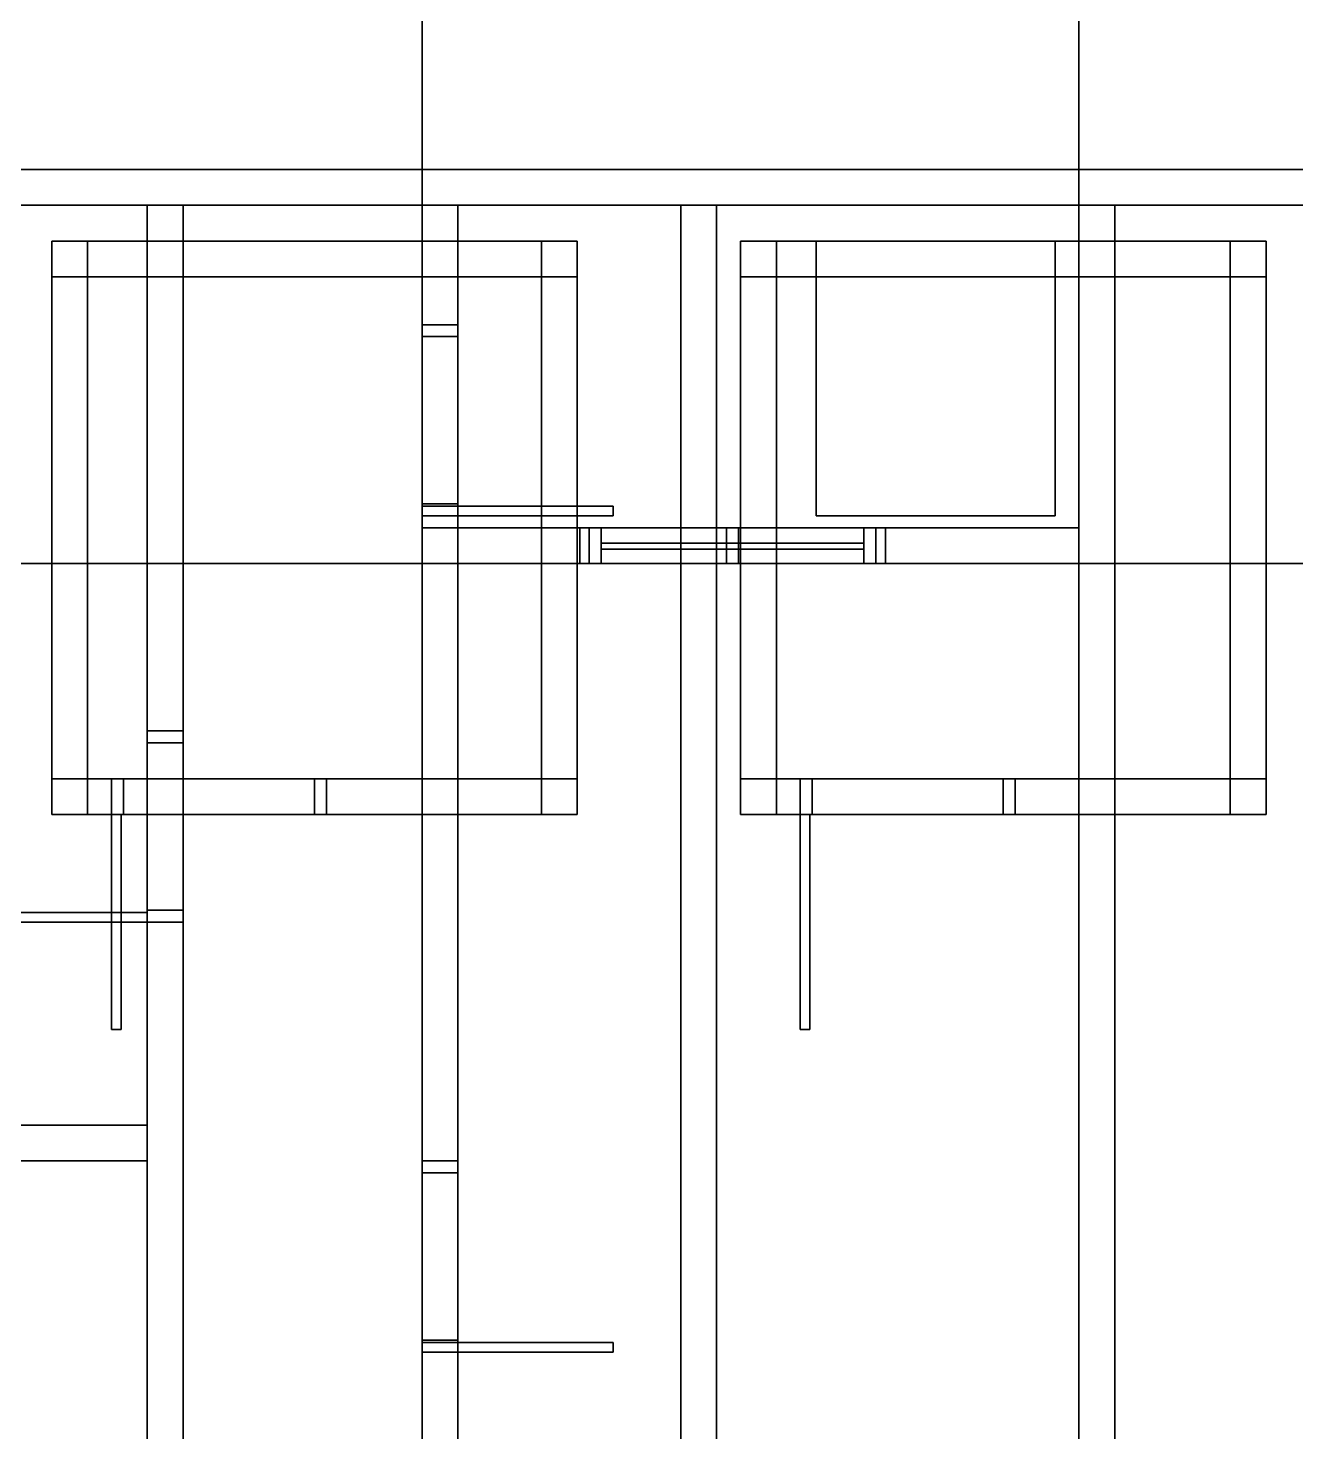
# Model space of a CAD drawing. Header units: metres. Extents: x 0 to 20, y 0 to 50.
# Drawn here: x 4.6 to 9.91, y 30.87 to 36.74 of the extents above; entities that cross this region are included whole.
import ezdxf

# ---------------------------------------------------------------- set-up
doc = ezdxf.new("R2010")
doc.units = ezdxf.units.M
doc.layers.add('MODELO_3D', color=7, linetype='Continuous')

msp = doc.modelspace()

# ---------------------------------------------------------------- linework, layer by layer
at = {"layer": 'MODELO_3D'}
for points in [[(0, 50, -0.25), (20, 50, -0.25), (20, 0, -0.25), (0, 0, -0.25)], [(20, 50, -0.05), (0, 50, -0.05), (0, 0, -0.05), (20, 0, -0.05)], [(2, 42, -0.15), (18, 42, -0.15), (18, 12, -0.15), (2, 12, -0.15)], [(18, 42), (2, 42), (2, 12), (18, 12)], [(2, 42, 7.05), (6.25, 42, 7.05), (6.25, 34.5, 7.05), (2, 34.5, 7.05)], [(6.25, 42, 7.2), (2, 42, 7.2), (2, 34.5, 7.2), (6.25, 34.5, 7.2)], [(6.25, 42, 7.05), (6.25, 42, 7.2), (6.25, 34.5, 7.2), (6.25, 34.5, 7.05)], [(6.25, 34.5, 7.05), (6.25, 34.5, 7.2), (6.25, 42, 7.2), (6.25, 42, 7.05)], [(6.25, 42, 7.05), (9, 42, 7.05), (9, 34.5, 7.05), (6.25, 34.5, 7.05)], [(9, 42, 7.2), (6.25, 42, 7.2), (6.25, 34.5, 7.2), (9, 34.5, 7.2)], [(9, 42, 7.05), (9, 42, 7.2), (9, 34.5, 7.2), (9, 34.5, 7.05)], [(9, 34.5, 7.05), (9, 34.5, 7.2), (9, 42, 7.2), (9, 42, 7.05)], [(9, 42, 7.05), (11, 42, 7.05), (11, 34.5, 7.05), (9, 34.5, 7.05)], [(11, 42, 7.2), (9, 42, 7.2), (9, 34.5, 7.2), (11, 34.5, 7.2)], [(2, 37, 4), (18, 37, 4), (18, 12, 4), (2, 12, 4)], [(18, 37, 4.2), (2, 37, 4.2), (2, 12, 4.2), (18, 12, 4.2)], [(2, 36.150002), (2, 36.150002, 4), (18, 36.150002, 4), (18, 36.150002)], [(2, 36.150002), (18, 36.150002), (18, 36), (2, 36)], [(18, 36.150002, 4), (2, 36.150002, 4), (2, 36, 4), (18, 36, 4)], [(2, 36.150002, 4.2), (2, 36.150002, 7.05), (9, 36.150002, 7.05), (9, 36.150002, 4.2)], [(2, 36.150002, 4.2), (9, 36.150002, 4.2), (9, 36, 4.2), (2, 36, 4.2)], [(9, 36.150002, 7.05), (2, 36.150002, 7.05), (2, 36, 7.05), (9, 36, 7.05)], [(9, 36.150002, 4.2), (9, 36.150002, 7.05), (9, 36, 7.05), (9, 36, 4.2)], [(9, 36, 6.6), (9, 36, 7.05), (9, 36.150002, 7.05), (9, 36.150002, 6.6)], [(9, 36.150002, 6.6), (9, 36.150002, 7.05), (11, 36.150002, 7.05), (11, 36.150002, 6.6)], [(9, 36.150002, 6.6), (11, 36.150002, 6.6), (11, 36, 6.6), (9, 36, 6.6)], [(11, 36.150002, 7.05), (9, 36.150002, 7.05), (9, 36, 7.05), (11, 36, 7.05)], [(18, 36), (18, 36, 4), (2, 36, 4), (2, 36)], [(9, 36, 4.2), (9, 36, 7.05), (2, 36, 7.05), (2, 36, 4.2)], [(5.1, 33.800003, 4.2), (5.1, 33.800003, 7.05), (5.1, 36, 7.05), (5.1, 36, 4.2)], [(5.1, 36, 4.2), (5.1, 36, 7.05), (5.25, 36, 7.05), (5.25, 36, 4.2)], [(5.1, 36, 4.2), (5.25, 36, 4.2), (5.25, 33.800003, 4.2), (5.1, 33.800003, 4.2)], [(5.25, 36, 7.05), (5.1, 36, 7.05), (5.1, 33.800003, 7.05), (5.25, 33.800003, 7.05)], [(5.25, 36, 4.2), (5.25, 36, 7.05), (5.25, 33.800003, 7.05), (5.25, 33.800003, 4.2)], [(6.25, 35.5, 4.2), (6.25, 35.5, 7.05), (6.25, 36, 7.05), (6.25, 36, 4.2)], [(6.25, 36, 4.2), (6.25, 36, 7.05), (6.4, 36, 7.05), (6.4, 36, 4.2)], [(6.25, 36, 4.2), (6.4, 36, 4.2), (6.4, 35.5, 4.2), (6.25, 35.5, 4.2)], [(6.4, 36, 7.05), (6.25, 36, 7.05), (6.25, 35.5, 7.05), (6.4, 35.5, 7.05)], [(6.4, 36, 4.2), (6.4, 36, 7.05), (6.4, 35.5, 7.05), (6.4, 35.5, 4.2)], [(7.333333, 12), (7.333333, 12, 4), (7.333333, 36, 4), (7.333333, 36)], [(7.333333, 36), (7.333333, 36, 4), (7.483333, 36, 4), (7.483333, 36)], [(7.333333, 36), (7.483333, 36), (7.483333, 12), (7.333333, 12)], [(7.483333, 36, 4), (7.333333, 36, 4), (7.333333, 12, 4), (7.483333, 12, 4)], [(7.483333, 36), (7.483333, 36, 4), (7.483333, 12, 4), (7.483333, 12)], [(9, 25.900002, 4.2), (9, 25.900002, 7.05), (9, 36, 7.05), (9, 36, 4.2)], [(9, 36, 4.2), (9, 36, 7.05), (9.15, 36, 7.05), (9.15, 36, 4.2)], [(9, 36, 4.2), (9.15, 36, 4.2), (9.15, 25.900002, 4.2), (9, 25.900002, 4.2)], [(9.15, 36, 7.05), (9, 36, 7.05), (9, 25.900002, 7.05), (9.15, 25.900002, 7.05)], [(11, 36, 6.6), (11, 36, 7.05), (9, 36, 7.05), (9, 36, 6.6)], [(9.15, 36, 4.2), (9.15, 36, 7.05), (9.15, 25.900002, 7.05), (9.15, 25.900002, 4.2)], [(4.7, 35.700001), (4.7, 35.700001, 4), (4.7, 35.850002, 4), (4.7, 35.850002)], [(4.7, 35.850002), (4.7, 35.850002, 4), (6.9, 35.850002, 4), (6.9, 35.850002)], [(4.7, 35.850002), (6.9, 35.850002), (6.9, 35.700001), (4.7, 35.700001)], [(6.9, 35.850002, 4), (4.7, 35.850002, 4), (4.7, 35.700001, 4), (6.9, 35.700001, 4)], [(4.7, 33.450001), (4.7, 33.450001, 4), (4.7, 35.850002, 4), (4.7, 35.850002)], [(4.7, 35.850002), (4.7, 35.850002, 4), (4.85, 35.850002, 4), (4.85, 35.850002)], [(4.7, 35.850002), (4.85, 35.850002), (4.85, 33.450001), (4.7, 33.450001)], [(4.85, 35.850002, 4), (4.7, 35.850002, 4), (4.7, 33.450001, 4), (4.85, 33.450001, 4)], [(4.85, 35.850002), (4.85, 35.850002, 4), (4.85, 33.450001, 4), (4.85, 33.450001)], [(6.75, 33.450001), (6.75, 33.450001, 4), (6.75, 35.850002, 4), (6.75, 35.850002)], [(6.75, 35.850002), (6.75, 35.850002, 4), (6.9, 35.850002, 4), (6.9, 35.850002)], [(6.75, 35.850002), (6.9, 35.850002), (6.9, 33.450001), (6.75, 33.450001)], [(6.9, 35.850002, 4), (6.75, 35.850002, 4), (6.75, 33.450001, 4), (6.9, 33.450001, 4)], [(6.9, 35.850002), (6.9, 35.850002, 4), (6.9, 35.700001, 4), (6.9, 35.700001)], [(6.9, 35.850002), (6.9, 35.850002, 4), (6.9, 33.450001, 4), (6.9, 33.450001)], [(7.583333, 35.700001), (7.583333, 35.700001, 4), (7.583333, 35.850002, 4), (7.583333, 35.850002)], [(7.583333, 35.850002), (7.583333, 35.850002, 4), (9.783334, 35.850002, 4), (9.783334, 35.850002)], [(7.583333, 35.850002), (9.783334, 35.850002), (9.783334, 35.700001), (7.583333, 35.700001)], [(9.783334, 35.850002, 4), (7.583333, 35.850002, 4), (7.583333, 35.700001, 4), (9.783334, 35.700001, 4)], [(7.583333, 33.450001), (7.583333, 33.450001, 4), (7.583333, 35.850002, 4), (7.583333, 35.850002)], [(7.583333, 35.850002), (7.583333, 35.850002, 4), (7.733333, 35.850002, 4), (7.733333, 35.850002)], [(7.583333, 35.850002), (7.733333, 35.850002), (7.733333, 33.450001), (7.583333, 33.450001)], [(7.733333, 35.850002, 4), (7.583333, 35.850002, 4), (7.583333, 33.450001, 4), (7.733333, 33.450001, 4)], [(7.733333, 35.850002), (7.733333, 35.850002, 4), (7.733333, 33.450001, 4), (7.733333, 33.450001)], [(7.9, 34.700001, 4.2), (7.9, 34.700001, 4.26), (7.9, 35.850002, 4.26), (7.9, 35.850002, 4.2)], [(7.9, 35.850002, 4.2), (7.9, 35.850002, 4.26), (8.9, 35.850002, 4.26), (8.9, 35.850002, 4.2)], [(7.9, 35.850002, 4.2), (8.9, 35.850002, 4.2), (8.9, 34.700001, 4.2), (7.9, 34.700001, 4.2)], [(8.9, 35.850002, 4.26), (7.9, 35.850002, 4.26), (7.9, 34.700001, 4.26), (8.9, 34.700001, 4.26)], [(8.9, 35.850002, 4.2), (8.9, 35.850002, 4.26), (8.9, 34.700001, 4.26), (8.9, 34.700001, 4.2)], [(9.633333, 33.450001), (9.633333, 33.450001, 4), (9.633333, 35.850002, 4), (9.633333, 35.850002)], [(9.633333, 35.850002), (9.633333, 35.850002, 4), (9.783333, 35.850002, 4), (9.783333, 35.850002)], [(9.633333, 35.850002), (9.783333, 35.850002), (9.783333, 33.450001), (9.633333, 33.450001)], [(9.783333, 35.850002, 4), (9.633333, 35.850002, 4), (9.633333, 33.450001, 4), (9.783333, 33.450001, 4)], [(9.783333, 35.850002), (9.783333, 35.850002, 4), (9.783333, 33.450001, 4), (9.783333, 33.450001)], [(9.783334, 35.850002), (9.783334, 35.850002, 4), (9.783334, 35.700001, 4), (9.783334, 35.700001)], [(6.9, 35.700001), (6.9, 35.700001, 4), (4.7, 35.700001, 4), (4.7, 35.700001)], [(9.783334, 35.700001), (9.783334, 35.700001, 4), (7.583333, 35.700001, 4), (7.583333, 35.700001)], [(6.25, 34.699997, 6.3), (6.25, 34.699997, 7.05), (6.25, 35.5, 7.05), (6.25, 35.5, 6.3)], [(6.25, 35.5, 6.3), (6.25, 35.5, 7.05), (6.4, 35.5, 7.05), (6.4, 35.5, 6.3)], [(6.25, 35.5, 6.3), (6.4, 35.5, 6.3), (6.4, 34.699997, 6.3), (6.25, 34.699997, 6.3)], [(6.4, 35.5, 7.05), (6.25, 35.5, 7.05), (6.25, 34.699997, 7.05), (6.4, 34.699997, 7.05)], [(6.25, 35.449997, 4.2), (6.25, 35.449997, 6.3), (6.25, 35.5, 6.3), (6.25, 35.5, 4.2)], [(6.25, 35.5, 4.2), (6.25, 35.5, 6.3), (6.4, 35.5, 6.3), (6.4, 35.5, 4.2)], [(6.25, 35.5, 4.2), (6.4, 35.5, 4.2), (6.4, 35.449997, 4.2), (6.25, 35.449997, 4.2)], [(6.4, 35.5, 6.3), (6.25, 35.5, 6.3), (6.25, 35.449997, 6.3), (6.4, 35.449997, 6.3)], [(6.25, 34.699997, 4.2), (6.25, 34.699997, 4.25), (6.25, 35.5, 4.25), (6.25, 35.5, 4.2)], [(6.25, 35.5, 4.2), (6.25, 35.5, 4.25), (6.4, 35.5, 4.25), (6.4, 35.5, 4.2)], [(6.25, 35.5, 4.2), (6.4, 35.5, 4.2), (6.4, 34.699997, 4.2), (6.25, 34.699997, 4.2)], [(6.4, 35.5, 4.25), (6.25, 35.5, 4.25), (6.25, 34.699997, 4.25), (6.4, 34.699997, 4.25)], [(6.25, 34.699997, 6.25), (6.25, 34.699997, 6.3), (6.25, 35.5, 6.3), (6.25, 35.5, 6.25)], [(6.25, 35.5, 6.25), (6.25, 35.5, 6.3), (6.4, 35.5, 6.3), (6.4, 35.5, 6.25)], [(6.25, 35.5, 6.25), (6.4, 35.5, 6.25), (6.4, 34.699997, 6.25), (6.25, 34.699997, 6.25)], [(6.4, 35.5, 6.3), (6.25, 35.5, 6.3), (6.25, 34.699997, 6.3), (6.4, 34.699997, 6.3)], [(6.4, 35.5, 4.2), (6.4, 35.5, 7.05), (6.25, 35.5, 7.05), (6.25, 35.5, 4.2)], [(6.4, 35.5, 6.3), (6.4, 35.5, 7.05), (6.4, 34.699997, 7.05), (6.4, 34.699997, 6.3)], [(6.4, 35.5, 4.2), (6.4, 35.5, 6.3), (6.4, 35.449997, 6.3), (6.4, 35.449997, 4.2)], [(6.4, 35.5, 4.2), (6.4, 35.5, 4.25), (6.4, 34.699997, 4.25), (6.4, 34.699997, 4.2)], [(6.4, 35.5, 6.25), (6.4, 35.5, 6.3), (6.4, 34.699997, 6.3), (6.4, 34.699997, 6.25)], [(6.4, 35.449997, 4.2), (6.4, 35.449997, 6.3), (6.25, 35.449997, 6.3), (6.25, 35.449997, 4.2)], [(6.25, 34.699997, 4.2), (6.25, 34.699997, 6.3), (6.25, 34.75, 6.3), (6.25, 34.75, 4.2)], [(6.25, 34.75, 4.2), (6.25, 34.75, 6.3), (6.4, 34.75, 6.3), (6.4, 34.75, 4.2)], [(6.25, 34.75, 4.2), (6.4, 34.75, 4.2), (6.4, 34.699997, 4.2), (6.25, 34.699997, 4.2)], [(6.4, 34.75, 6.3), (6.25, 34.75, 6.3), (6.25, 34.699997, 6.3), (6.4, 34.699997, 6.3)], [(6.25, 34.700001, 4.2), (6.25, 34.700001, 6.26), (6.25, 34.740002, 6.26), (6.25, 34.740002, 4.2)], [(6.25, 34.740002, 4.2), (6.25, 34.740002, 6.26), (7.05, 34.740002, 6.26), (7.05, 34.740002, 4.2)], [(6.25, 34.740002, 4.2), (7.05, 34.740002, 4.2), (7.05, 34.700001, 4.2), (6.25, 34.700001, 4.2)], [(7.05, 34.740002, 6.26), (6.25, 34.740002, 6.26), (6.25, 34.700001, 6.26), (7.05, 34.700001, 6.26)], [(6.4, 34.75, 4.2), (6.4, 34.75, 6.3), (6.4, 34.699997, 6.3), (6.4, 34.699997, 4.2)], [(7.05, 34.740002, 4.2), (7.05, 34.740002, 6.26), (7.05, 34.700001, 6.26), (7.05, 34.700001, 4.2)], [(7.05, 34.700001, 4.2), (7.05, 34.700001, 6.26), (6.25, 34.700001, 6.26), (6.25, 34.700001, 4.2)], [(6.25, 31.999998, 4.2), (6.25, 31.999998, 7.05), (6.25, 34.699997, 7.05), (6.25, 34.699997, 4.2)], [(6.25, 34.699997, 4.2), (6.25, 34.699997, 7.05), (6.4, 34.699997, 7.05), (6.4, 34.699997, 4.2)], [(6.25, 34.699997, 4.2), (6.4, 34.699997, 4.2), (6.4, 31.999998, 4.2), (6.25, 31.999998, 4.2)], [(6.4, 34.699997, 7.05), (6.25, 34.699997, 7.05), (6.25, 31.999998, 7.05), (6.4, 31.999998, 7.05)], [(6.4, 34.699997, 6.3), (6.4, 34.699997, 7.05), (6.25, 34.699997, 7.05), (6.25, 34.699997, 6.3)], [(6.4, 34.699997, 4.2), (6.4, 34.699997, 6.3), (6.25, 34.699997, 6.3), (6.25, 34.699997, 4.2)], [(6.4, 34.699997, 4.2), (6.4, 34.699997, 4.25), (6.25, 34.699997, 4.25), (6.25, 34.699997, 4.2)], [(6.4, 34.699997, 6.25), (6.4, 34.699997, 6.3), (6.25, 34.699997, 6.3), (6.25, 34.699997, 6.25)], [(6.4, 34.699997, 4.2), (6.4, 34.699997, 7.05), (6.4, 31.999998, 7.05), (6.4, 31.999998, 4.2)], [(8.9, 34.700001, 4.2), (8.9, 34.700001, 4.26), (7.9, 34.700001, 4.26), (7.9, 34.700001, 4.2)], [(6.25, 34.5, 4.2), (6.25, 34.5, 7.05), (6.25, 34.650002, 7.05), (6.25, 34.650002, 4.2)], [(6.25, 34.650002, 4.2), (6.25, 34.650002, 7.05), (6.95, 34.650002, 7.05), (6.95, 34.650002, 4.2)], [(6.25, 34.650002, 4.2), (6.95, 34.650002, 4.2), (6.95, 34.5, 4.2), (6.25, 34.5, 4.2)], [(6.95, 34.650002, 7.05), (6.25, 34.650002, 7.05), (6.25, 34.5, 7.05), (6.95, 34.5, 7.05)], [(6.91, 34.5, 5.665), (6.91, 34.5, 5.7), (6.91, 34.650002, 5.7), (6.91, 34.650002, 5.665)], [(6.91, 34.650002, 5.665), (6.91, 34.650002, 5.7), (8.190001, 34.650002, 5.7), (8.190001, 34.650002, 5.665)], [(6.91, 34.650002, 5.665), (8.190001, 34.650002, 5.665), (8.190001, 34.5, 5.665), (6.91, 34.5, 5.665)], [(8.190001, 34.650002, 5.7), (6.91, 34.650002, 5.7), (6.91, 34.5, 5.7), (8.190001, 34.5, 5.7)], [(6.95, 34.650002, 4.2), (6.95, 34.650002, 7.05), (6.95, 34.5, 7.05), (6.95, 34.5, 4.2)], [(6.95, 34.5, 4.2), (6.95, 34.5, 5.7), (6.95, 34.650002, 5.7), (6.95, 34.650002, 4.2)], [(6.95, 34.650002, 4.2), (6.95, 34.650002, 5.7), (8.150001, 34.650002, 5.7), (8.150001, 34.650002, 4.2)], [(6.95, 34.650002, 4.2), (8.150001, 34.650002, 4.2), (8.150001, 34.5, 4.2), (6.95, 34.5, 4.2)], [(8.150001, 34.650002, 5.7), (6.95, 34.650002, 5.7), (6.95, 34.5, 5.7), (8.150001, 34.5, 5.7)], [(6.95, 34.5, 6.5), (6.95, 34.5, 7.05), (6.95, 34.650002, 7.05), (6.95, 34.650002, 6.5)], [(6.95, 34.650002, 6.5), (6.95, 34.650002, 7.05), (8.150001, 34.650002, 7.05), (8.150001, 34.650002, 6.5)], [(6.95, 34.650002, 6.5), (8.150001, 34.650002, 6.5), (8.150001, 34.5, 6.5), (6.95, 34.5, 6.5)], [(8.150001, 34.650002, 7.05), (6.95, 34.650002, 7.05), (6.95, 34.5, 7.05), (8.150001, 34.5, 7.05)], [(6.95, 34.5, 5.7), (6.95, 34.5, 6.5), (6.95, 34.650002, 6.5), (6.95, 34.650002, 5.7)], [(6.95, 34.650002, 5.7), (6.95, 34.650002, 6.5), (7, 34.650002, 6.5), (7, 34.650002, 5.7)], [(6.95, 34.650002, 5.7), (7, 34.650002, 5.7), (7, 34.5, 5.7), (6.95, 34.5, 5.7)], [(7, 34.650002, 6.5), (6.95, 34.650002, 6.5), (6.95, 34.5, 6.5), (7, 34.5, 6.5)], [(6.95, 34.5, 5.7), (6.95, 34.5, 5.75), (6.95, 34.650002, 5.75), (6.95, 34.650002, 5.7)], [(6.95, 34.650002, 5.7), (6.95, 34.650002, 5.75), (8.150001, 34.650002, 5.75), (8.150001, 34.650002, 5.7)], [(6.95, 34.650002, 5.7), (8.150001, 34.650002, 5.7), (8.150001, 34.5, 5.7), (6.95, 34.5, 5.7)], [(8.150001, 34.650002, 5.75), (6.95, 34.650002, 5.75), (6.95, 34.5, 5.75), (8.150001, 34.5, 5.75)], [(6.95, 34.5, 6.45), (6.95, 34.5, 6.5), (6.95, 34.650002, 6.5), (6.95, 34.650002, 6.45)], [(6.95, 34.650002, 6.45), (6.95, 34.650002, 6.5), (8.150001, 34.650002, 6.5), (8.150001, 34.650002, 6.45)], [(6.95, 34.650002, 6.45), (8.150001, 34.650002, 6.45), (8.150001, 34.5, 6.45), (6.95, 34.5, 6.45)], [(8.150001, 34.650002, 6.5), (6.95, 34.650002, 6.5), (6.95, 34.5, 6.5), (8.150001, 34.5, 6.5)], [(7, 34.650002, 5.7), (7, 34.650002, 6.5), (7, 34.5, 6.5), (7, 34.5, 5.7)], [(7.525, 34.5, 5.7), (7.525, 34.5, 6.5), (7.525, 34.650002, 6.5), (7.525, 34.650002, 5.7)], [(7.525, 34.650002, 5.7), (7.525, 34.650002, 6.5), (7.575, 34.650002, 6.5), (7.575, 34.650002, 5.7)], [(7.525, 34.650002, 5.7), (7.575, 34.650002, 5.7), (7.575, 34.5, 5.7), (7.525, 34.5, 5.7)], [(7.575, 34.650002, 6.5), (7.525, 34.650002, 6.5), (7.525, 34.5, 6.5), (7.575, 34.5, 6.5)], [(7.575, 34.650002, 5.7), (7.575, 34.650002, 6.5), (7.575, 34.5, 6.5), (7.575, 34.5, 5.7)], [(8.1, 34.5, 5.7), (8.1, 34.5, 6.5), (8.1, 34.650002, 6.5), (8.1, 34.650002, 5.7)], [(8.1, 34.650002, 5.7), (8.1, 34.650002, 6.5), (8.15, 34.650002, 6.5), (8.15, 34.650002, 5.7)], [(8.1, 34.650002, 5.7), (8.15, 34.650002, 5.7), (8.15, 34.5, 5.7), (8.1, 34.5, 5.7)], [(8.15, 34.650002, 6.5), (8.1, 34.650002, 6.5), (8.1, 34.5, 6.5), (8.15, 34.5, 6.5)], [(8.15, 34.650002, 5.7), (8.15, 34.650002, 6.5), (8.15, 34.5, 6.5), (8.15, 34.5, 5.7)], [(8.15, 34.5, 4.2), (8.15, 34.5, 7.05), (8.15, 34.650002, 7.05), (8.15, 34.650002, 4.2)], [(8.15, 34.650002, 4.2), (8.15, 34.650002, 7.05), (9, 34.650002, 7.05), (9, 34.650002, 4.2)], [(8.15, 34.650002, 4.2), (9, 34.650002, 4.2), (9, 34.5, 4.2), (8.15, 34.5, 4.2)], [(9, 34.650002, 7.05), (8.15, 34.650002, 7.05), (8.15, 34.5, 7.05), (9, 34.5, 7.05)], [(8.150001, 34.650002, 4.2), (8.150001, 34.650002, 5.7), (8.150001, 34.5, 5.7), (8.150001, 34.5, 4.2)], [(8.150001, 34.650002, 6.5), (8.150001, 34.650002, 7.05), (8.150001, 34.5, 7.05), (8.150001, 34.5, 6.5)], [(8.150001, 34.650002, 5.7), (8.150001, 34.650002, 5.75), (8.150001, 34.5, 5.75), (8.150001, 34.5, 5.7)], [(8.150001, 34.650002, 6.45), (8.150001, 34.650002, 6.5), (8.150001, 34.5, 6.5), (8.150001, 34.5, 6.45)], [(8.190001, 34.650002, 5.665), (8.190001, 34.650002, 5.7), (8.190001, 34.5, 5.7), (8.190001, 34.5, 5.665)], [(9, 34.650002, 4.2), (9, 34.650002, 7.05), (9, 34.5, 7.05), (9, 34.5, 4.2)], [(7, 34.559998, 5.75), (7, 34.559998, 6.45), (7, 34.584999, 6.45), (7, 34.584999, 5.75)], [(7, 34.584999, 5.75), (7, 34.584999, 6.45), (8.1, 34.584999, 6.45), (8.1, 34.584999, 5.75)], [(7, 34.584999, 5.75), (8.1, 34.584999, 5.75), (8.1, 34.559998, 5.75), (7, 34.559998, 5.75)], [(8.1, 34.584999, 6.45), (7, 34.584999, 6.45), (7, 34.559998, 6.45), (8.1, 34.559998, 6.45)], [(8.1, 34.559998, 5.75), (8.1, 34.559998, 6.45), (7, 34.559998, 6.45), (7, 34.559998, 5.75)], [(8.1, 34.584999, 5.75), (8.1, 34.584999, 6.45), (8.1, 34.559998, 6.45), (8.1, 34.559998, 5.75)], [(2, 34.5, 7.05), (2, 34.5, 7.2), (6.25, 34.5, 7.2), (6.25, 34.5, 7.05)], [(2, 34.5, 7.05), (6.25, 34.5, 7.05), (6.25, 30.300001, 7.05), (2, 30.300001, 7.05)], [(6.25, 34.5, 7.2), (2, 34.5, 7.2), (2, 30.300001, 7.2), (6.25, 30.300001, 7.2)], [(6.25, 34.5, 7.05), (6.25, 34.5, 7.2), (2, 34.5, 7.2), (2, 34.5, 7.05)], [(6.95, 34.5, 4.2), (6.95, 34.5, 7.05), (6.25, 34.5, 7.05), (6.25, 34.5, 4.2)], [(6.25, 30.300001, 4.2), (6.25, 30.300001, 4.225), (6.25, 34.5, 4.225), (6.25, 34.5, 4.2)], [(6.25, 34.5, 4.2), (6.25, 34.5, 4.225), (9, 34.5, 4.225), (9, 34.5, 4.2)], [(6.25, 34.5, 4.2), (9, 34.5, 4.2), (9, 30.300001, 4.2), (6.25, 30.300001, 4.2)], [(9, 34.5, 4.225), (6.25, 34.5, 4.225), (6.25, 30.300001, 4.225), (9, 30.300001, 4.225)], [(6.25, 34.5, 7.05), (6.25, 34.5, 7.2), (6.25, 30.300001, 7.2), (6.25, 30.300001, 7.05)], [(9, 34.5, 7.05), (9, 34.5, 7.2), (6.25, 34.5, 7.2), (6.25, 34.5, 7.05)], [(8.190001, 34.5, 5.665), (8.190001, 34.5, 5.7), (6.91, 34.5, 5.7), (6.91, 34.5, 5.665)], [(8.150001, 34.5, 4.2), (8.150001, 34.5, 5.7), (6.95, 34.5, 5.7), (6.95, 34.5, 4.2)], [(8.150001, 34.5, 6.5), (8.150001, 34.5, 7.05), (6.95, 34.5, 7.05), (6.95, 34.5, 6.5)], [(7, 34.5, 5.7), (7, 34.5, 6.5), (6.95, 34.5, 6.5), (6.95, 34.5, 5.7)], [(8.150001, 34.5, 5.7), (8.150001, 34.5, 5.75), (6.95, 34.5, 5.75), (6.95, 34.5, 5.7)], [(8.150001, 34.5, 6.45), (8.150001, 34.5, 6.5), (6.95, 34.5, 6.5), (6.95, 34.5, 6.45)], [(7.575, 34.5, 5.7), (7.575, 34.5, 6.5), (7.525, 34.5, 6.5), (7.525, 34.5, 5.7)], [(8.15, 34.5, 5.7), (8.15, 34.5, 6.5), (8.1, 34.5, 6.5), (8.1, 34.5, 5.7)], [(9, 34.5, 4.2), (9, 34.5, 7.05), (8.15, 34.5, 7.05), (8.15, 34.5, 4.2)], [(9, 34.5, 4.2), (9, 34.5, 4.225), (9, 30.300001, 4.225), (9, 30.300001, 4.2)], [(9, 30.300001, 7.05), (9, 30.300001, 7.2), (9, 34.5, 7.2), (9, 34.5, 7.05)], [(9, 34.5, 7.05), (9, 34.5, 7.2), (11, 34.5, 7.2), (11, 34.5, 7.05)], [(9, 34.5, 7.05), (11, 34.5, 7.05), (11, 30.300001, 7.05), (9, 30.300001, 7.05)], [(11, 34.5, 7.2), (9, 34.5, 7.2), (9, 30.300001, 7.2), (11, 30.300001, 7.2)], [(11, 34.5, 7.05), (11, 34.5, 7.2), (9, 34.5, 7.2), (9, 34.5, 7.05)], [(5.1, 33, 6.3), (5.1, 33, 7.05), (5.1, 33.800003, 7.05), (5.1, 33.800003, 6.3)], [(5.1, 33.800003, 6.3), (5.1, 33.800003, 7.05), (5.25, 33.800003, 7.05), (5.25, 33.800003, 6.3)], [(5.1, 33.800003, 6.3), (5.25, 33.800003, 6.3), (5.25, 33, 6.3), (5.1, 33, 6.3)], [(5.25, 33.800003, 7.05), (5.1, 33.800003, 7.05), (5.1, 33, 7.05), (5.25, 33, 7.05)], [(5.1, 33.75, 4.2), (5.1, 33.75, 6.3), (5.1, 33.800003, 6.3), (5.1, 33.800003, 4.2)], [(5.1, 33.800003, 4.2), (5.1, 33.800003, 6.3), (5.25, 33.800003, 6.3), (5.25, 33.800003, 4.2)], [(5.1, 33.800003, 4.2), (5.25, 33.800003, 4.2), (5.25, 33.75, 4.2), (5.1, 33.75, 4.2)], [(5.25, 33.800003, 6.3), (5.1, 33.800003, 6.3), (5.1, 33.75, 6.3), (5.25, 33.75, 6.3)], [(5.1, 33, 4.2), (5.1, 33, 4.25), (5.1, 33.800003, 4.25), (5.1, 33.800003, 4.2)], [(5.1, 33.800003, 4.2), (5.1, 33.800003, 4.25), (5.25, 33.800003, 4.25), (5.25, 33.800003, 4.2)], [(5.1, 33.800003, 4.2), (5.25, 33.800003, 4.2), (5.25, 33, 4.2), (5.1, 33, 4.2)], [(5.25, 33.800003, 4.25), (5.1, 33.800003, 4.25), (5.1, 33, 4.25), (5.25, 33, 4.25)], [(5.1, 33, 6.25), (5.1, 33, 6.3), (5.1, 33.800003, 6.3), (5.1, 33.800003, 6.25)], [(5.1, 33.800003, 6.25), (5.1, 33.800003, 6.3), (5.25, 33.800003, 6.3), (5.25, 33.800003, 6.25)], [(5.1, 33.800003, 6.25), (5.25, 33.800003, 6.25), (5.25, 33, 6.25), (5.1, 33, 6.25)], [(5.25, 33.800003, 6.3), (5.1, 33.800003, 6.3), (5.1, 33, 6.3), (5.25, 33, 6.3)], [(5.25, 33.800003, 4.2), (5.25, 33.800003, 7.05), (5.1, 33.800003, 7.05), (5.1, 33.800003, 4.2)], [(5.25, 33.800003, 6.3), (5.25, 33.800003, 7.05), (5.25, 33, 7.05), (5.25, 33, 6.3)], [(5.25, 33.800003, 4.2), (5.25, 33.800003, 6.3), (5.25, 33.75, 6.3), (5.25, 33.75, 4.2)], [(5.25, 33.800003, 4.2), (5.25, 33.800003, 4.25), (5.25, 33, 4.25), (5.25, 33, 4.2)], [(5.25, 33.800003, 6.25), (5.25, 33.800003, 6.3), (5.25, 33, 6.3), (5.25, 33, 6.25)], [(5.25, 33.75, 4.2), (5.25, 33.75, 6.3), (5.1, 33.75, 6.3), (5.1, 33.75, 4.2)], [(4.7, 33.450001), (4.7, 33.450001, 4), (4.7, 33.600002, 4), (4.7, 33.600002)], [(4.7, 33.600002), (4.7, 33.600002, 4), (4.95, 33.600002, 4), (4.95, 33.600002)], [(4.7, 33.600002), (4.95, 33.600002), (4.95, 33.450001), (4.7, 33.450001)], [(4.95, 33.600002, 4), (4.7, 33.600002, 4), (4.7, 33.450001, 4), (4.95, 33.450001, 4)], [(4.95, 33.600002), (4.95, 33.600002, 4), (4.95, 33.450001, 4), (4.95, 33.450001)], [(4.95, 33.450001, 2.1), (4.95, 33.450001, 4), (4.95, 33.600002, 4), (4.95, 33.600002, 2.1)], [(4.95, 33.600002, 2.1), (4.95, 33.600002, 4), (5.85, 33.600002, 4), (5.85, 33.600002, 2.1)], [(4.95, 33.600002, 2.1), (5.85, 33.600002, 2.1), (5.85, 33.450001, 2.1), (4.95, 33.450001, 2.1)], [(5.85, 33.600002, 4), (4.95, 33.600002, 4), (4.95, 33.450001, 4), (5.85, 33.450001, 4)], [(4.95, 33.450001), (4.95, 33.450001, 2.1), (4.95, 33.600002, 2.1), (4.95, 33.600002)], [(4.95, 33.600002), (4.95, 33.600002, 2.1), (5, 33.600002, 2.1), (5, 33.600002)], [(4.95, 33.600002), (5, 33.600002), (5, 33.450001), (4.95, 33.450001)], [(5, 33.600002, 2.1), (4.95, 33.600002, 2.1), (4.95, 33.450001, 2.1), (5, 33.450001, 2.1)], [(4.95, 33.450001), (4.95, 33.450001, 0.05), (4.95, 33.600002, 0.05), (4.95, 33.600002)], [(4.95, 33.600002), (4.95, 33.600002, 0.05), (5.85, 33.600002, 0.05), (5.85, 33.600002)], [(4.95, 33.600002), (5.85, 33.600002), (5.85, 33.450001), (4.95, 33.450001)], [(5.85, 33.600002, 0.05), (4.95, 33.600002, 0.05), (4.95, 33.450001, 0.05), (5.85, 33.450001, 0.05)], [(4.95, 33.450001, 2.05), (4.95, 33.450001, 2.1), (4.95, 33.600002, 2.1), (4.95, 33.600002, 2.05)], [(4.95, 33.600002, 2.05), (4.95, 33.600002, 2.1), (5.85, 33.600002, 2.1), (5.85, 33.600002, 2.05)], [(4.95, 33.600002, 2.05), (5.85, 33.600002, 2.05), (5.85, 33.450001, 2.05), (4.95, 33.450001, 2.05)], [(5.85, 33.600002, 2.1), (4.95, 33.600002, 2.1), (4.95, 33.450001, 2.1), (5.85, 33.450001, 2.1)], [(5, 33.600002), (5, 33.600002, 2.1), (5, 33.450001, 2.1), (5, 33.450001)], [(5.8, 33.450001), (5.8, 33.450001, 2.1), (5.8, 33.600002, 2.1), (5.8, 33.600002)], [(5.8, 33.600002), (5.8, 33.600002, 2.1), (5.85, 33.600002, 2.1), (5.85, 33.600002)], [(5.8, 33.600002), (5.85, 33.600002), (5.85, 33.450001), (5.8, 33.450001)], [(5.85, 33.600002, 2.1), (5.8, 33.600002, 2.1), (5.8, 33.450001, 2.1), (5.85, 33.450001, 2.1)], [(5.85, 33.600002, 2.1), (5.85, 33.600002, 4), (5.85, 33.450001, 4), (5.85, 33.450001, 2.1)], [(5.85, 33.600002), (5.85, 33.600002, 2.1), (5.85, 33.450001, 2.1), (5.85, 33.450001)], [(5.85, 33.600002), (5.85, 33.600002, 0.05), (5.85, 33.450001, 0.05), (5.85, 33.450001)], [(5.85, 33.600002, 2.05), (5.85, 33.600002, 2.1), (5.85, 33.450001, 2.1), (5.85, 33.450001, 2.05)], [(5.85, 33.450001), (5.85, 33.450001, 4), (5.85, 33.600002, 4), (5.85, 33.600002)], [(5.85, 33.600002), (5.85, 33.600002, 4), (6.9, 33.600002, 4), (6.9, 33.600002)], [(5.85, 33.600002), (6.9, 33.600002), (6.9, 33.450001), (5.85, 33.450001)], [(6.9, 33.600002, 4), (5.85, 33.600002, 4), (5.85, 33.450001, 4), (6.9, 33.450001, 4)], [(6.9, 33.600002), (6.9, 33.600002, 4), (6.9, 33.450001, 4), (6.9, 33.450001)], [(7.583333, 33.450001), (7.583333, 33.450001, 4), (7.583333, 33.600002, 4), (7.583333, 33.600002)], [(7.583333, 33.600002), (7.583333, 33.600002, 4), (7.833333, 33.600002, 4), (7.833333, 33.600002)], [(7.583333, 33.600002), (7.833333, 33.600002), (7.833333, 33.450001), (7.583333, 33.450001)], [(7.833333, 33.600002, 4), (7.583333, 33.600002, 4), (7.583333, 33.450001, 4), (7.833333, 33.450001, 4)], [(7.833333, 33.600002), (7.833333, 33.600002, 4), (7.833333, 33.450001, 4), (7.833333, 33.450001)], [(7.833333, 33.450001), (7.833333, 33.450001, 2.1), (7.833333, 33.600002, 2.1), (7.833333, 33.600002)], [(7.833333, 33.600002), (7.833333, 33.600002, 2.1), (7.883333, 33.600002, 2.1), (7.883333, 33.600002)], [(7.833333, 33.600002), (7.883333, 33.600002), (7.883333, 33.450001), (7.833333, 33.450001)], [(7.883333, 33.600002, 2.1), (7.833333, 33.600002, 2.1), (7.833333, 33.450001, 2.1), (7.883333, 33.450001, 2.1)], [(7.833334, 33.450001, 2.1), (7.833334, 33.450001, 4), (7.833334, 33.600002, 4), (7.833334, 33.600002, 2.1)], [(7.833334, 33.600002, 2.1), (7.833334, 33.600002, 4), (8.733334, 33.600002, 4), (8.733334, 33.600002, 2.1)], [(7.833334, 33.600002, 2.1), (8.733334, 33.600002, 2.1), (8.733334, 33.450001, 2.1), (7.833334, 33.450001, 2.1)], [(8.733334, 33.600002, 4), (7.833334, 33.600002, 4), (7.833334, 33.450001, 4), (8.733334, 33.450001, 4)], [(7.833334, 33.450001), (7.833334, 33.450001, 0.05), (7.833334, 33.600002, 0.05), (7.833334, 33.600002)], [(7.833334, 33.600002), (7.833334, 33.600002, 0.05), (8.733334, 33.600002, 0.05), (8.733334, 33.600002)], [(7.833334, 33.600002), (8.733334, 33.600002), (8.733334, 33.450001), (7.833334, 33.450001)], [(8.733334, 33.600002, 0.05), (7.833334, 33.600002, 0.05), (7.833334, 33.450001, 0.05), (8.733334, 33.450001, 0.05)], [(7.833334, 33.450001, 2.05), (7.833334, 33.450001, 2.1), (7.833334, 33.600002, 2.1), (7.833334, 33.600002, 2.05)], [(7.833334, 33.600002, 2.05), (7.833334, 33.600002, 2.1), (8.733334, 33.600002, 2.1), (8.733334, 33.600002, 2.05)], [(7.833334, 33.600002, 2.05), (8.733334, 33.600002, 2.05), (8.733334, 33.450001, 2.05), (7.833334, 33.450001, 2.05)], [(8.733334, 33.600002, 2.1), (7.833334, 33.600002, 2.1), (7.833334, 33.450001, 2.1), (8.733334, 33.450001, 2.1)], [(7.883333, 33.600002), (7.883333, 33.600002, 2.1), (7.883333, 33.450001, 2.1), (7.883333, 33.450001)], [(8.683333, 33.450001), (8.683333, 33.450001, 2.1), (8.683333, 33.600002, 2.1), (8.683333, 33.600002)], [(8.683333, 33.600002), (8.683333, 33.600002, 2.1), (8.733333, 33.600002, 2.1), (8.733333, 33.600002)], [(8.683333, 33.600002), (8.733333, 33.600002), (8.733333, 33.450001), (8.683333, 33.450001)], [(8.733333, 33.600002, 2.1), (8.683333, 33.600002, 2.1), (8.683333, 33.450001, 2.1), (8.733333, 33.450001, 2.1)], [(8.733333, 33.600002), (8.733333, 33.600002, 2.1), (8.733333, 33.450001, 2.1), (8.733333, 33.450001)], [(8.733334, 33.600002, 2.1), (8.733334, 33.600002, 4), (8.733334, 33.450001, 4), (8.733334, 33.450001, 2.1)], [(8.733334, 33.600002), (8.733334, 33.600002, 0.05), (8.733334, 33.450001, 0.05), (8.733334, 33.450001)], [(8.733334, 33.600002, 2.05), (8.733334, 33.600002, 2.1), (8.733334, 33.450001, 2.1), (8.733334, 33.450001, 2.05)], [(8.733334, 33.450001), (8.733334, 33.450001, 4), (8.733334, 33.600002, 4), (8.733334, 33.600002)], [(8.733334, 33.600002), (8.733334, 33.600002, 4), (9.783333, 33.600002, 4), (9.783333, 33.600002)], [(8.733334, 33.600002), (9.783333, 33.600002), (9.783333, 33.450001), (8.733334, 33.450001)], [(9.783333, 33.600002, 4), (8.733334, 33.600002, 4), (8.733334, 33.450001, 4), (9.783333, 33.450001, 4)], [(9.783333, 33.600002), (9.783333, 33.600002, 4), (9.783333, 33.450001, 4), (9.783333, 33.450001)], [(4.95, 33.450001), (4.95, 33.450001, 4), (4.7, 33.450001, 4), (4.7, 33.450001)], [(4.85, 33.450001), (4.85, 33.450001, 4), (4.7, 33.450001, 4), (4.7, 33.450001)], [(5.85, 33.450001, 2.1), (5.85, 33.450001, 4), (4.95, 33.450001, 4), (4.95, 33.450001, 2.1)], [(5, 33.450001), (5, 33.450001, 2.1), (4.95, 33.450001, 2.1), (4.95, 33.450001)], [(5.85, 33.450001), (5.85, 33.450001, 0.05), (4.95, 33.450001, 0.05), (4.95, 33.450001)], [(5.85, 33.450001, 2.05), (5.85, 33.450001, 2.1), (4.95, 33.450001, 2.1), (4.95, 33.450001, 2.05)], [(4.95, 32.549999), (4.95, 32.549999, 2.06), (4.95, 33.450001, 2.06), (4.95, 33.450001)], [(4.95, 33.450001), (4.95, 33.450001, 2.06), (4.99, 33.450001, 2.06), (4.99, 33.450001)], [(4.95, 33.450001), (4.99, 33.450001), (4.99, 32.549999), (4.95, 32.549999)], [(4.99, 33.450001, 2.06), (4.95, 33.450001, 2.06), (4.95, 32.549999, 2.06), (4.99, 32.549999, 2.06)], [(4.99, 33.450001), (4.99, 33.450001, 2.06), (4.99, 32.549999, 2.06), (4.99, 32.549999)], [(5.85, 33.450001), (5.85, 33.450001, 2.1), (5.8, 33.450001, 2.1), (5.8, 33.450001)], [(6.9, 33.450001), (6.9, 33.450001, 4), (5.85, 33.450001, 4), (5.85, 33.450001)], [(6.9, 33.450001), (6.9, 33.450001, 4), (6.75, 33.450001, 4), (6.75, 33.450001)], [(7.833333, 33.450001), (7.833333, 33.450001, 4), (7.583333, 33.450001, 4), (7.583333, 33.450001)], [(7.733333, 33.450001), (7.733333, 33.450001, 4), (7.583333, 33.450001, 4), (7.583333, 33.450001)], [(7.883333, 33.450001), (7.883333, 33.450001, 2.1), (7.833333, 33.450001, 2.1), (7.833333, 33.450001)], [(7.833333, 32.549999), (7.833333, 32.549999, 2.06), (7.833333, 33.450001, 2.06), (7.833333, 33.450001)], [(7.833333, 33.450001), (7.833333, 33.450001, 2.06), (7.873333, 33.450001, 2.06), (7.873333, 33.450001)], [(7.833333, 33.450001), (7.873333, 33.450001), (7.873333, 32.549999), (7.833333, 32.549999)], [(7.873333, 33.450001, 2.06), (7.833333, 33.450001, 2.06), (7.833333, 32.549999, 2.06), (7.873333, 32.549999, 2.06)], [(8.733334, 33.450001, 2.1), (8.733334, 33.450001, 4), (7.833334, 33.450001, 4), (7.833334, 33.450001, 2.1)], [(8.733334, 33.450001), (8.733334, 33.450001, 0.05), (7.833334, 33.450001, 0.05), (7.833334, 33.450001)], [(8.733334, 33.450001, 2.05), (8.733334, 33.450001, 2.1), (7.833334, 33.450001, 2.1), (7.833334, 33.450001, 2.05)], [(7.873333, 33.450001), (7.873333, 33.450001, 2.06), (7.873333, 32.549999, 2.06), (7.873333, 32.549999)], [(8.733333, 33.450001), (8.733333, 33.450001, 2.1), (8.683333, 33.450001, 2.1), (8.683333, 33.450001)], [(9.783333, 33.450001), (9.783333, 33.450001, 4), (8.733334, 33.450001, 4), (8.733334, 33.450001)], [(9.783333, 33.450001), (9.783333, 33.450001, 4), (9.633333, 33.450001, 4), (9.633333, 33.450001)], [(4.3, 33.040001, 4.2), (4.3, 33.040001, 6.26), (5.1, 33.040001, 6.26), (5.1, 33.040001, 4.2)], [(4.3, 33.040001, 4.2), (5.1, 33.040001, 4.2), (5.1, 33, 4.2), (4.3, 33, 4.2)], [(5.1, 33.040001, 6.26), (4.3, 33.040001, 6.26), (4.3, 33, 6.26), (5.1, 33, 6.26)], [(5.1, 33, 4.2), (5.1, 33, 6.3), (5.1, 33.050003, 6.3), (5.1, 33.050003, 4.2)], [(5.1, 33.050003, 4.2), (5.1, 33.050003, 6.3), (5.25, 33.050003, 6.3), (5.25, 33.050003, 4.2)], [(5.1, 33.050003, 4.2), (5.25, 33.050003, 4.2), (5.25, 33, 4.2), (5.1, 33, 4.2)], [(5.25, 33.050003, 6.3), (5.1, 33.050003, 6.3), (5.1, 33, 6.3), (5.25, 33, 6.3)], [(5.1, 33.040001, 4.2), (5.1, 33.040001, 6.26), (5.1, 33, 6.26), (5.1, 33, 4.2)], [(5.25, 33.050003, 4.2), (5.25, 33.050003, 6.3), (5.25, 33, 6.3), (5.25, 33, 4.2)], [(5.1, 33, 4.2), (5.1, 33, 6.26), (4.3, 33, 6.26), (4.3, 33, 4.2)], [(5.1, 29.799999, 4.2), (5.1, 29.799999, 7.05), (5.1, 33, 7.05), (5.1, 33, 4.2)], [(5.1, 33, 4.2), (5.1, 33, 7.05), (5.25, 33, 7.05), (5.25, 33, 4.2)], [(5.1, 33, 4.2), (5.25, 33, 4.2), (5.25, 29.799999, 4.2), (5.1, 29.799999, 4.2)], [(5.25, 33, 7.05), (5.1, 33, 7.05), (5.1, 29.799999, 7.05), (5.25, 29.799999, 7.05)], [(5.25, 33, 6.3), (5.25, 33, 7.05), (5.1, 33, 7.05), (5.1, 33, 6.3)], [(5.25, 33, 4.2), (5.25, 33, 6.3), (5.1, 33, 6.3), (5.1, 33, 4.2)], [(5.25, 33, 4.2), (5.25, 33, 4.25), (5.1, 33, 4.25), (5.1, 33, 4.2)], [(5.25, 33, 6.25), (5.25, 33, 6.3), (5.1, 33, 6.3), (5.1, 33, 6.25)], [(5.25, 33, 4.2), (5.25, 33, 7.05), (5.25, 29.799999, 7.05), (5.25, 29.799999, 4.2)], [(4.99, 32.549999), (4.99, 32.549999, 2.06), (4.95, 32.549999, 2.06), (4.95, 32.549999)], [(7.873333, 32.549999), (7.873333, 32.549999, 2.06), (7.833333, 32.549999, 2.06), (7.833333, 32.549999)], [(2, 32.150002, 4.2), (2, 32.150002, 7.05), (5.1, 32.150002, 7.05), (5.1, 32.150002, 4.2)], [(2, 32.150002, 4.2), (5.1, 32.150002, 4.2), (5.1, 32, 4.2), (2, 32, 4.2)], [(5.1, 32.150002, 7.05), (2, 32.150002, 7.05), (2, 32, 7.05), (5.1, 32, 7.05)], [(5.1, 32.150002, 4.2), (5.1, 32.150002, 7.05), (5.1, 32, 7.05), (5.1, 32, 4.2)], [(5.1, 32, 4.2), (5.1, 32, 7.05), (2, 32, 7.05), (2, 32, 4.2)], [(6.25, 31.200001, 6.3), (6.25, 31.200001, 7.05), (6.25, 32, 7.05), (6.25, 32, 6.3)], [(6.25, 32, 6.3), (6.25, 32, 7.05), (6.4, 32, 7.05), (6.4, 32, 6.3)], [(6.25, 32, 6.3), (6.4, 32, 6.3), (6.4, 31.200001, 6.3), (6.25, 31.200001, 6.3)], [(6.4, 32, 7.05), (6.25, 32, 7.05), (6.25, 31.200001, 7.05), (6.4, 31.200001, 7.05)], [(6.25, 31.950001, 4.2), (6.25, 31.950001, 6.3), (6.25, 32, 6.3), (6.25, 32, 4.2)], [(6.25, 32, 4.2), (6.25, 32, 6.3), (6.4, 32, 6.3), (6.4, 32, 4.2)], [(6.25, 32, 4.2), (6.4, 32, 4.2), (6.4, 31.950001, 4.2), (6.25, 31.950001, 4.2)], [(6.4, 32, 6.3), (6.25, 32, 6.3), (6.25, 31.950001, 6.3), (6.4, 31.950001, 6.3)], [(6.25, 31.200001, 4.2), (6.25, 31.200001, 4.25), (6.25, 32, 4.25), (6.25, 32, 4.2)], [(6.25, 32, 4.2), (6.25, 32, 4.25), (6.4, 32, 4.25), (6.4, 32, 4.2)], [(6.25, 32, 4.2), (6.4, 32, 4.2), (6.4, 31.200001, 4.2), (6.25, 31.200001, 4.2)], [(6.4, 32, 4.25), (6.25, 32, 4.25), (6.25, 31.200001, 4.25), (6.4, 31.200001, 4.25)], [(6.25, 31.200001, 6.25), (6.25, 31.200001, 6.3), (6.25, 32, 6.3), (6.25, 32, 6.25)], [(6.25, 32, 6.25), (6.25, 32, 6.3), (6.4, 32, 6.3), (6.4, 32, 6.25)], [(6.25, 32, 6.25), (6.4, 32, 6.25), (6.4, 31.200001, 6.25), (6.25, 31.200001, 6.25)], [(6.4, 32, 6.3), (6.25, 32, 6.3), (6.25, 31.200001, 6.3), (6.4, 31.200001, 6.3)], [(6.4, 31.999998, 4.2), (6.4, 31.999998, 7.05), (6.25, 31.999998, 7.05), (6.25, 31.999998, 4.2)], [(6.4, 32, 6.3), (6.4, 32, 7.05), (6.4, 31.200001, 7.05), (6.4, 31.200001, 6.3)], [(6.4, 32, 4.2), (6.4, 32, 6.3), (6.4, 31.950001, 6.3), (6.4, 31.950001, 4.2)], [(6.4, 32, 4.2), (6.4, 32, 4.25), (6.4, 31.200001, 4.25), (6.4, 31.200001, 4.2)], [(6.4, 32, 6.25), (6.4, 32, 6.3), (6.4, 31.200001, 6.3), (6.4, 31.200001, 6.25)], [(6.4, 31.950001, 4.2), (6.4, 31.950001, 6.3), (6.25, 31.950001, 6.3), (6.25, 31.950001, 4.2)], [(6.25, 31.200001, 4.2), (6.25, 31.200001, 6.3), (6.25, 31.25, 6.3), (6.25, 31.25, 4.2)], [(6.25, 31.25, 4.2), (6.25, 31.25, 6.3), (6.4, 31.25, 6.3), (6.4, 31.25, 4.2)], [(6.25, 31.25, 4.2), (6.4, 31.25, 4.2), (6.4, 31.200001, 4.2), (6.25, 31.200001, 4.2)], [(6.4, 31.25, 6.3), (6.25, 31.25, 6.3), (6.25, 31.200001, 6.3), (6.4, 31.200001, 6.3)], [(6.25, 31.199999, 4.2), (6.25, 31.199999, 6.26), (6.25, 31.24, 6.26), (6.25, 31.24, 4.2)], [(6.25, 31.24, 4.2), (6.25, 31.24, 6.26), (7.05, 31.24, 6.26), (7.05, 31.24, 4.2)], [(6.25, 31.24, 4.2), (7.05, 31.24, 4.2), (7.05, 31.199999, 4.2), (6.25, 31.199999, 4.2)], [(7.05, 31.24, 6.26), (6.25, 31.24, 6.26), (6.25, 31.199999, 6.26), (7.05, 31.199999, 6.26)], [(6.4, 31.200001, 6.3), (6.4, 31.200001, 7.05), (6.25, 31.200001, 7.05), (6.25, 31.200001, 6.3)], [(6.4, 31.200001, 4.2), (6.4, 31.200001, 6.3), (6.25, 31.200001, 6.3), (6.25, 31.200001, 4.2)], [(6.4, 31.200001, 4.2), (6.4, 31.200001, 4.25), (6.25, 31.200001, 4.25), (6.25, 31.200001, 4.2)], [(6.4, 31.200001, 6.25), (6.4, 31.200001, 6.3), (6.25, 31.200001, 6.3), (6.25, 31.200001, 6.25)], [(6.25, 29.4, 4.2), (6.25, 29.4, 7.05), (6.25, 31.199999, 7.05), (6.25, 31.199999, 4.2)], [(6.25, 31.199999, 4.2), (6.25, 31.199999, 7.05), (6.4, 31.199999, 7.05), (6.4, 31.199999, 4.2)], [(6.25, 31.199999, 4.2), (6.4, 31.199999, 4.2), (6.4, 29.4, 4.2), (6.25, 29.4, 4.2)], [(6.4, 31.199999, 7.05), (6.25, 31.199999, 7.05), (6.25, 29.4, 7.05), (6.4, 29.4, 7.05)], [(7.05, 31.199999, 4.2), (7.05, 31.199999, 6.26), (6.25, 31.199999, 6.26), (6.25, 31.199999, 4.2)], [(6.4, 31.25, 4.2), (6.4, 31.25, 6.3), (6.4, 31.200001, 6.3), (6.4, 31.200001, 4.2)], [(6.4, 31.199999, 4.2), (6.4, 31.199999, 7.05), (6.4, 29.4, 7.05), (6.4, 29.4, 4.2)], [(7.05, 31.24, 4.2), (7.05, 31.24, 6.26), (7.05, 31.199999, 6.26), (7.05, 31.199999, 4.2)]]:
    msp.add_3dface(points, dxfattribs=at)

doc.saveas('drawing.dxf')
